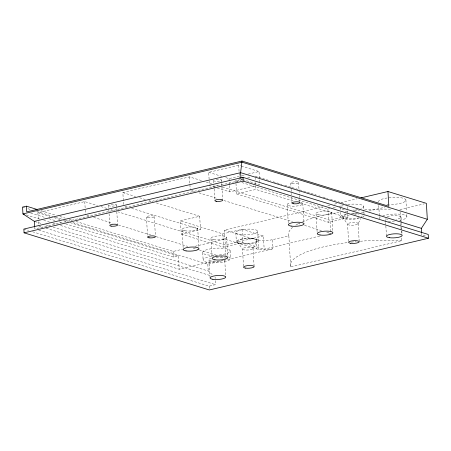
<?xml version="1.0" encoding="UTF-8"?>
<svg xmlns="http://www.w3.org/2000/svg" width="451" height="451" viewBox="0 0 451 451"><rect width="100%" height="100%" fill="white"/><g stroke="black" fill="none" stroke-linecap="round" stroke-linejoin="round"><path stroke-width="0.34" stroke-dasharray="2.25 1.69" d="M252.977 248.619A5.305 1.353 -3.4 0 0 245.936 247.503A5.305 1.353 -3.4 0 0 244.369 249.905A5.305 1.353 -3.4 0 0 252.977 248.619L256.974 240.981A9.826 2.509 -3.4 0 0 243.929 238.917A9.826 2.509 -3.4 0 0 241.031 243.371A9.826 2.509 -3.4 0 0 256.974 240.981M358.071 223.803A5.305 1.353 -3.4 0 0 351.025 222.687A5.305 1.353 -3.4 0 0 349.457 225.094A5.305 1.353 -3.4 0 0 358.071 223.803L360.834 218.521M361.144 217.934L362.063 216.17A9.826 2.509 -3.4 0 0 362.17 215.51M38.245 218.96L37.873 212.675L84.765 201.603L97.54 205.538M123.563 204.483L122.858 192.605L189.459 176.882L202.24 180.817M214.738 187.227L209.489 185.609L208.706 172.338L238.697 165.258L240.665 165.861M225.759 177.593L229.04 178.607L241.308 175.71M241.99 175.546L244.718 174.903M248.129 174.097L259.032 171.527L259.488 179.21M235.941 182.79L235.817 180.693L244.442 178.658M247.762 177.874L251.077 177.091M217.365 188.039L229.83 191.878L255.052 185.925M235.986 183.489L236.606 193.969L255.847 189.426L294.159 201.231M180.439 220.827L199.686 216.283L200.47 229.559L181.229 234.103L180.439 220.827L222.811 233.889L242.052 229.345L263.378 235.918L264.168 249.189L319.9 236.031M220.702 256.523L226.081 258.186L224.412 230.117L322.955 206.851M327.742 205.724L329.799 205.239M334.586 204.106L337.325 203.463M340.747 202.651L357.169 198.773M241.866 182.559L327.9 209.072L329.89 208.604M333.204 207.821L336.525 207.037M339.175 206.411L343.16 205.47M76.022 221.464L173.252 251.427L182.773 249.183M195.018 246.291L224.953 239.222L258.649 249.442A11.822 3.022 -3.4 0 0 270.279 249.313L272.776 248.839L272.235 239.735L288.849 235.817A78.587 20.075 -3.4 0 1 292.62 227.383M65.626 223.843L173.59 257.115L178.399 255.982L179.188 269.258L214.529 260.909M263.378 235.918L225.291 244.91L117.711 211.756M222.411 187.035L329.985 220.189L350.517 215.341M354.621 214.372L357.361 213.729M361.465 212.759L364.887 211.947M368.997 210.978L384.737 207.263M181.229 234.103L223.595 247.159L242.835 242.615L264.168 249.189M236.606 193.969L328.683 222.349L347.93 217.805L347.721 214.31M399.936 209.585L424.346 203.824M328.74 233.945L330.775 233.466L329.985 220.189M72.893 222.597L207.815 264.179L272.776 248.839M32.585 231.763L209.123 286.171L215.539 284.66L215.206 279.141M288.849 235.817L290.698 266.913L401.785 240.682L401.582 237.226M423.094 235.653L426.302 234.898M272.235 239.735L269.737 240.214A11.822 3.022 -3.4 0 1 258.107 240.344L224.412 230.117M241.319 166.064L259.032 171.527M255.057 176.149L270.521 180.919M273.205 181.747L281.943 184.436M284.632 185.265L316.224 195.001M318.908 195.83L320.255 196.247M322.944 197.076L327.646 198.525M330.335 199.353L347.14 204.529M240.141 178.731L242.108 179.34M242.768 179.543L259.821 184.797L259.737 183.399M208.706 172.338L221.824 176.38M235.817 180.693L238.506 181.522M300.208 203.097L347.93 217.805M206.27 182.063L211.649 183.72M215.685 184.961L219.045 185.998M191.596 190.57L194.956 191.607M198.992 192.848L217.145 198.446M223.871 200.515L292.451 221.65M297.829 223.313L301.189 224.344M304.555 225.382L321.36 230.562M326.744 232.22L330.775 233.466M122.858 192.605L135.548 196.518M139.556 197.752L145.572 199.607M148.909 200.639L152.252 201.665M156.26 202.899L199.686 216.283M124.978 206.293L128.321 207.319M131.658 208.351L200.47 229.559M100.906 206.575L107.626 208.644M110.991 209.681L114.351 210.718M86.902 215.29L90.933 216.531M93.622 217.359L112.451 223.16M118.5 225.026L151.446 235.18M156.153 236.634L187.757 246.37M193.135 248.027L198.513 249.685M199.184 249.893L216.666 255.283M41.148 210.718L55.901 215.262M59.927 216.503L65.288 218.154M69.313 219.395L72.667 220.432M22.55 207.077L25.233 207.905M27.923 208.734L31.277 209.766M36.644 211.423L52.756 216.39M55.439 217.213L62.153 219.282M65.508 220.319L68.868 221.351M37.873 212.675L49.976 216.401M54.013 217.647L60.062 219.513M63.422 220.545L66.787 221.582M70.147 222.619L178.399 255.982M30.758 213.097L45.512 217.647M48.866 218.679L55.569 220.742M58.923 221.779L62.277 222.811M26.31 214.941L39.739 219.079M43.764 220.319L49.807 222.18M53.162 223.211L57.187 224.457M60.547 225.489L208.221 271.006L212.635 274.907M35.009 221.576L42.4 223.854M45.76 224.886L49.796 226.131M53.15 227.169L211.057 275.832M38.662 225.945L42.698 227.191M46.058 228.223L179.188 269.258M38.82 230.196L215.539 284.66M23.858 229.074L28.554 230.523M342.63 217.044L347.574 224.277L348.657 242.458M237.542 241.86L242.486 249.087L243.568 267.291M421.691 233.889L421.77 235.264M405.894 199.878L406.599 211.699M406.763 214.479L406.887 216.565M401.029 217.027L401.362 222.625M401.401 223.324L401.486 224.728M401.649 227.53L401.818 230.326M401.858 231.03L402.106 235.23M400.06 211.66L400.922 226.171M400.962 226.864L401.17 230.32M401.21 231.008L401.334 233.082M385.605 221.757L385.396 218.256A7.859 2.007 -3.4 0 0 389.314 219.603M385.65 222.456L385.814 225.258M385.859 225.957L386.439 235.76M378.755 205.504L379.376 215.933M379.415 216.632L379.539 218.718A13.755 3.512 -3.4 0 1 380.751 216.852M363.579 206.254L363.872 211.153M363.912 211.852L364.12 215.352A11.788 3.01 -3.4 0 1 363.083 216.954M358.128 223.448L359.205 241.629M347.264 206.626L347.473 210.121M347.512 210.82L347.676 213.611M340.223 209.501L340.139 208.097A11.788 3.01 -3.4 0 0 345.567 210.076M340.387 212.297L340.68 217.202M331.677 212.449L332.866 232.553M327.9 209.072L328.683 222.349M316.044 213.678L317.239 233.781M302.796 203.548L303.991 223.651M298.568 182.413L299.306 194.888M299.346 195.582L299.554 199.043M299.594 199.737L299.757 202.51M290.748 183.027L291.081 188.569M291.12 189.262L291.329 192.729M291.369 193.423L291.453 194.809M291.617 197.583L291.944 203.125M287.169 204.782L288.364 224.88M259.534 179.91L259.697 182.7M255.187 178.246L255.266 179.645M255.435 182.441L255.599 185.231M255.644 185.93L255.847 189.426M257.713 231.126L258.248 240.231M258.107 240.344L258.649 249.442M256.196 239.915L256.737 249.02M253.034 248.259L254.116 266.462M240.981 178.872L241.065 180.248L34.789 228.95L34.665 226.881M238.697 165.258L239.487 178.528M242.052 229.345L242.835 242.615M235.828 232.851L236.369 241.95M229.04 178.607L229.412 184.893M229.458 185.592L229.83 191.878M230.061 250.621L230.512 258.209M226.582 237.265L227.778 257.363M221.492 180.005L221.661 182.779M221.7 183.472L221.864 186.24M221.909 186.934L222.687 200.103M224.773 260.768L225.731 276.875M222.811 233.889L223.595 247.159M213.678 180.62L213.926 184.78M213.971 185.474L214.135 188.242M214.174 188.935L214.873 200.718M215.088 277.072L215.166 278.453M210.955 238.494L212.111 257.899M209.022 259.9L210.059 277.404M207.815 264.179L208.221 271.006M209.123 286.171L209.309 289.333M202.708 252.774L203.159 260.362M197.707 228.364L198.902 248.462M189.459 176.882L190.249 190.153M182.08 229.593L183.275 249.691M173.252 251.427L173.59 257.115M154.253 216.486L155.448 236.583M146.44 217.1L147.635 237.198M116.403 204.816L116.572 207.59M116.612 208.283L116.775 211.057M116.815 211.75L117.598 224.919M108.59 205.43L109.046 213.058M109.086 213.751L109.785 225.534M84.765 201.603L85.222 209.287M85.267 209.986L85.555 214.873M38.414 221.751L38.577 224.547M222.862 260.238A7.859 2.007 -3.4 0 1 221.898 260.543M219.541 261.022A7.859 2.007 -3.4 0 1 209.884 260.605A7.859 2.007 -3.4 0 1 212.314 257.893M216.13 257.318A7.859 2.007 -3.4 0 1 224.198 258.181M111.143 204.258A3.929 1.003 -3.4 0 1 116.42 204.906A3.929 1.003 -3.4 0 1 111.166 206.146A3.929 1.003 -3.4 0 1 109.486 204.647M216.232 179.442A3.929 1.003 -3.4 0 1 221.509 180.09A3.929 1.003 -3.4 0 1 216.255 181.33A3.929 1.003 -3.4 0 1 214.575 179.836M228.702 256.856A13.755 3.512 -3.4 0 1 222.388 262.194A13.755 3.512 -3.4 0 1 203.739 261.067A13.755 3.512 -3.4 0 1 214.18 255.982M300.513 202.431A7.859 2.007 -3.4 0 1 300.214 205.374A7.859 2.007 -3.4 0 1 288.843 205.757A7.859 2.007 -3.4 0 1 290.461 202.775M295.783 225.173A78.587 20.075 -3.4 0 1 299.492 223.16M302.593 221.751A78.587 20.075 -3.4 0 1 339.936 212.291M345.303 211.542A78.587 20.075 -3.4 0 1 348.741 211.119M354.323 210.521A78.587 20.075 -3.4 0 1 359.921 210.031M364.679 209.692A78.587 20.075 -3.4 0 1 391.767 209.208M290.698 266.913A78.587 20.075 -3.4 0 1 347.834 242.553M351.278 242.136A78.587 20.075 -3.4 0 1 356.166 241.623M360.372 241.24A78.587 20.075 -3.4 0 1 401.785 240.682M347.8 204.568A11.788 3.01 -3.4 0 1 361.482 204.906A11.788 3.01 -3.4 0 1 360.896 208.604M357.998 209.411A11.788 3.01 -3.4 0 1 352.919 210.121M341.649 206.242A11.788 3.01 -3.4 0 1 342.822 205.746M378.547 202.031A13.755 3.512 -3.4 0 1 392.184 197.437A13.755 3.512 -3.4 0 1 405.906 200.492A13.755 3.512 -3.4 0 1 389.878 204.551M389.179 204.551A13.755 3.512 -3.4 0 1 386.456 204.466M359.176 218.369A11.788 3.01 -3.4 0 1 342.354 218.408A11.788 3.01 -3.4 0 1 346.937 213.909M351.34 213.334A11.788 3.01 -3.4 0 1 356.2 213.21M359.357 217.664A9.826 2.509 -3.4 0 1 344.508 218.211A9.826 2.509 -3.4 0 1 347.845 214.304M352.8 213.746A9.826 2.509 -3.4 0 1 360.417 214.383M387.189 216.689A7.859 2.007 -3.4 0 1 399.625 216.125A7.859 2.007 -3.4 0 1 395.916 219.378M382.668 215.973A13.755 3.512 -3.4 0 1 404.006 214.868A13.755 3.512 -3.4 0 1 399.265 220.46M394.45 221.075A13.755 3.512 -3.4 0 1 387.448 221.153M292.147 183.63A3.929 1.003 -3.4 0 0 298.523 182.678A3.929 1.003 -3.4 0 0 293.308 181.849A3.929 1.003 -3.4 0 0 292.147 183.63M147.838 217.703A3.929 1.003 -3.4 0 0 154.214 216.745A3.929 1.003 -3.4 0 0 148.999 215.922A3.929 1.003 -3.4 0 0 147.838 217.703M207.59 254.888A13.755 3.512 -3.4 0 0 229.914 251.551A13.755 3.512 -3.4 0 0 211.649 248.659A13.755 3.512 -3.4 0 0 207.59 254.888M318.834 214.89A7.859 2.007 -3.4 0 0 331.592 212.979A7.859 2.007 -3.4 0 0 321.157 211.327A7.859 2.007 -3.4 0 0 318.834 214.89M184.865 230.799A7.859 2.007 -3.4 0 0 197.623 228.894A7.859 2.007 -3.4 0 0 187.188 227.242A7.859 2.007 -3.4 0 0 184.865 230.799M213.746 239.701A7.859 2.007 -3.4 0 0 226.503 237.79A7.859 2.007 -3.4 0 0 216.063 236.144A7.859 2.007 -3.4 0 0 213.746 239.701M239.735 234.543A11.004 2.813 -3.4 0 0 257.594 231.87A11.004 2.813 -3.4 0 0 242.982 229.553A11.004 2.813 -3.4 0 0 239.735 234.543M240.276 243.641A11.004 2.813 -3.4 0 0 258.135 240.969A11.004 2.813 -3.4 0 0 243.523 238.658A11.004 2.813 -3.4 0 0 240.276 243.641"/><path stroke-width="0.68" d="M421.646 233.195L421.358 228.369L427.322 219.271L426.375 203.345L387.961 191.506L361.274 197.803M37.129 209.478L26.4 206.169L22.55 207.077L22.956 213.904L34.338 221.368L240.614 172.665L421.358 228.369M387.961 191.506L388.841 206.293L241.99 161.035L26.739 211.857L26.4 206.169M242.959 177.344L23.858 229.074L24.078 232.829L209.349 289.965L428.45 238.235L428.224 234.441L242.959 177.344L243.179 181.093L428.45 238.235M24.078 232.829L243.179 181.093M427.322 219.271L242.057 162.174L22.956 213.904L24.298 214.315M241.99 161.035L240.614 172.665L240.941 178.179M34.338 221.368L34.665 226.881M293.342 203.728A3.929 1.003 -3.4 0 0 299.718 202.775A3.929 1.003 -3.4 0 0 294.497 201.947A3.929 1.003 -3.4 0 0 293.342 203.728M149.033 237.801A3.929 1.003 -3.4 0 0 155.409 236.848A3.929 1.003 -3.4 0 0 150.189 236.02A3.929 1.003 -3.4 0 0 149.033 237.801M212.889 279.31A7.859 2.007 -3.4 0 0 225.647 277.404A7.859 2.007 -3.4 0 0 215.212 275.753A7.859 2.007 -3.4 0 0 212.889 279.31M216.271 201.326A3.929 1.003 -3.4 0 0 222.647 200.368A3.929 1.003 -3.4 0 0 217.427 199.545A3.929 1.003 -3.4 0 0 216.271 201.326M111.177 226.137A3.929 1.003 -3.4 0 0 117.559 225.184A3.929 1.003 -3.4 0 0 112.338 224.356A3.929 1.003 -3.4 0 0 111.177 226.137M245.451 268.108A5.305 1.353 -3.4 0 0 254.06 266.823A5.305 1.353 -3.4 0 0 247.018 265.707A5.305 1.353 -3.4 0 0 245.451 268.108M389.269 237.666A7.859 2.007 -3.4 0 0 402.027 235.76A7.859 2.007 -3.4 0 0 391.592 234.108A7.859 2.007 -3.4 0 0 389.269 237.666M320.03 234.988A7.859 2.007 -3.4 0 0 332.787 233.077A7.859 2.007 -3.4 0 0 322.347 231.431A7.859 2.007 -3.4 0 0 320.03 234.988M291.149 226.086A7.859 2.007 -3.4 0 0 303.906 224.181A7.859 2.007 -3.4 0 0 293.471 222.529A7.859 2.007 -3.4 0 0 291.149 226.086M186.06 250.903A7.859 2.007 -3.4 0 0 198.818 248.991A7.859 2.007 -3.4 0 0 188.383 247.34A7.859 2.007 -3.4 0 0 186.06 250.903M214.941 259.799A7.859 2.007 -3.4 0 0 227.693 257.893A7.859 2.007 -3.4 0 0 217.258 256.241A7.859 2.007 -3.4 0 0 214.941 259.799M350.54 243.275A5.305 1.353 -3.4 0 0 359.148 241.984A5.305 1.353 -3.4 0 0 352.107 240.868A5.305 1.353 -3.4 0 0 350.54 243.275"/></g></svg>
